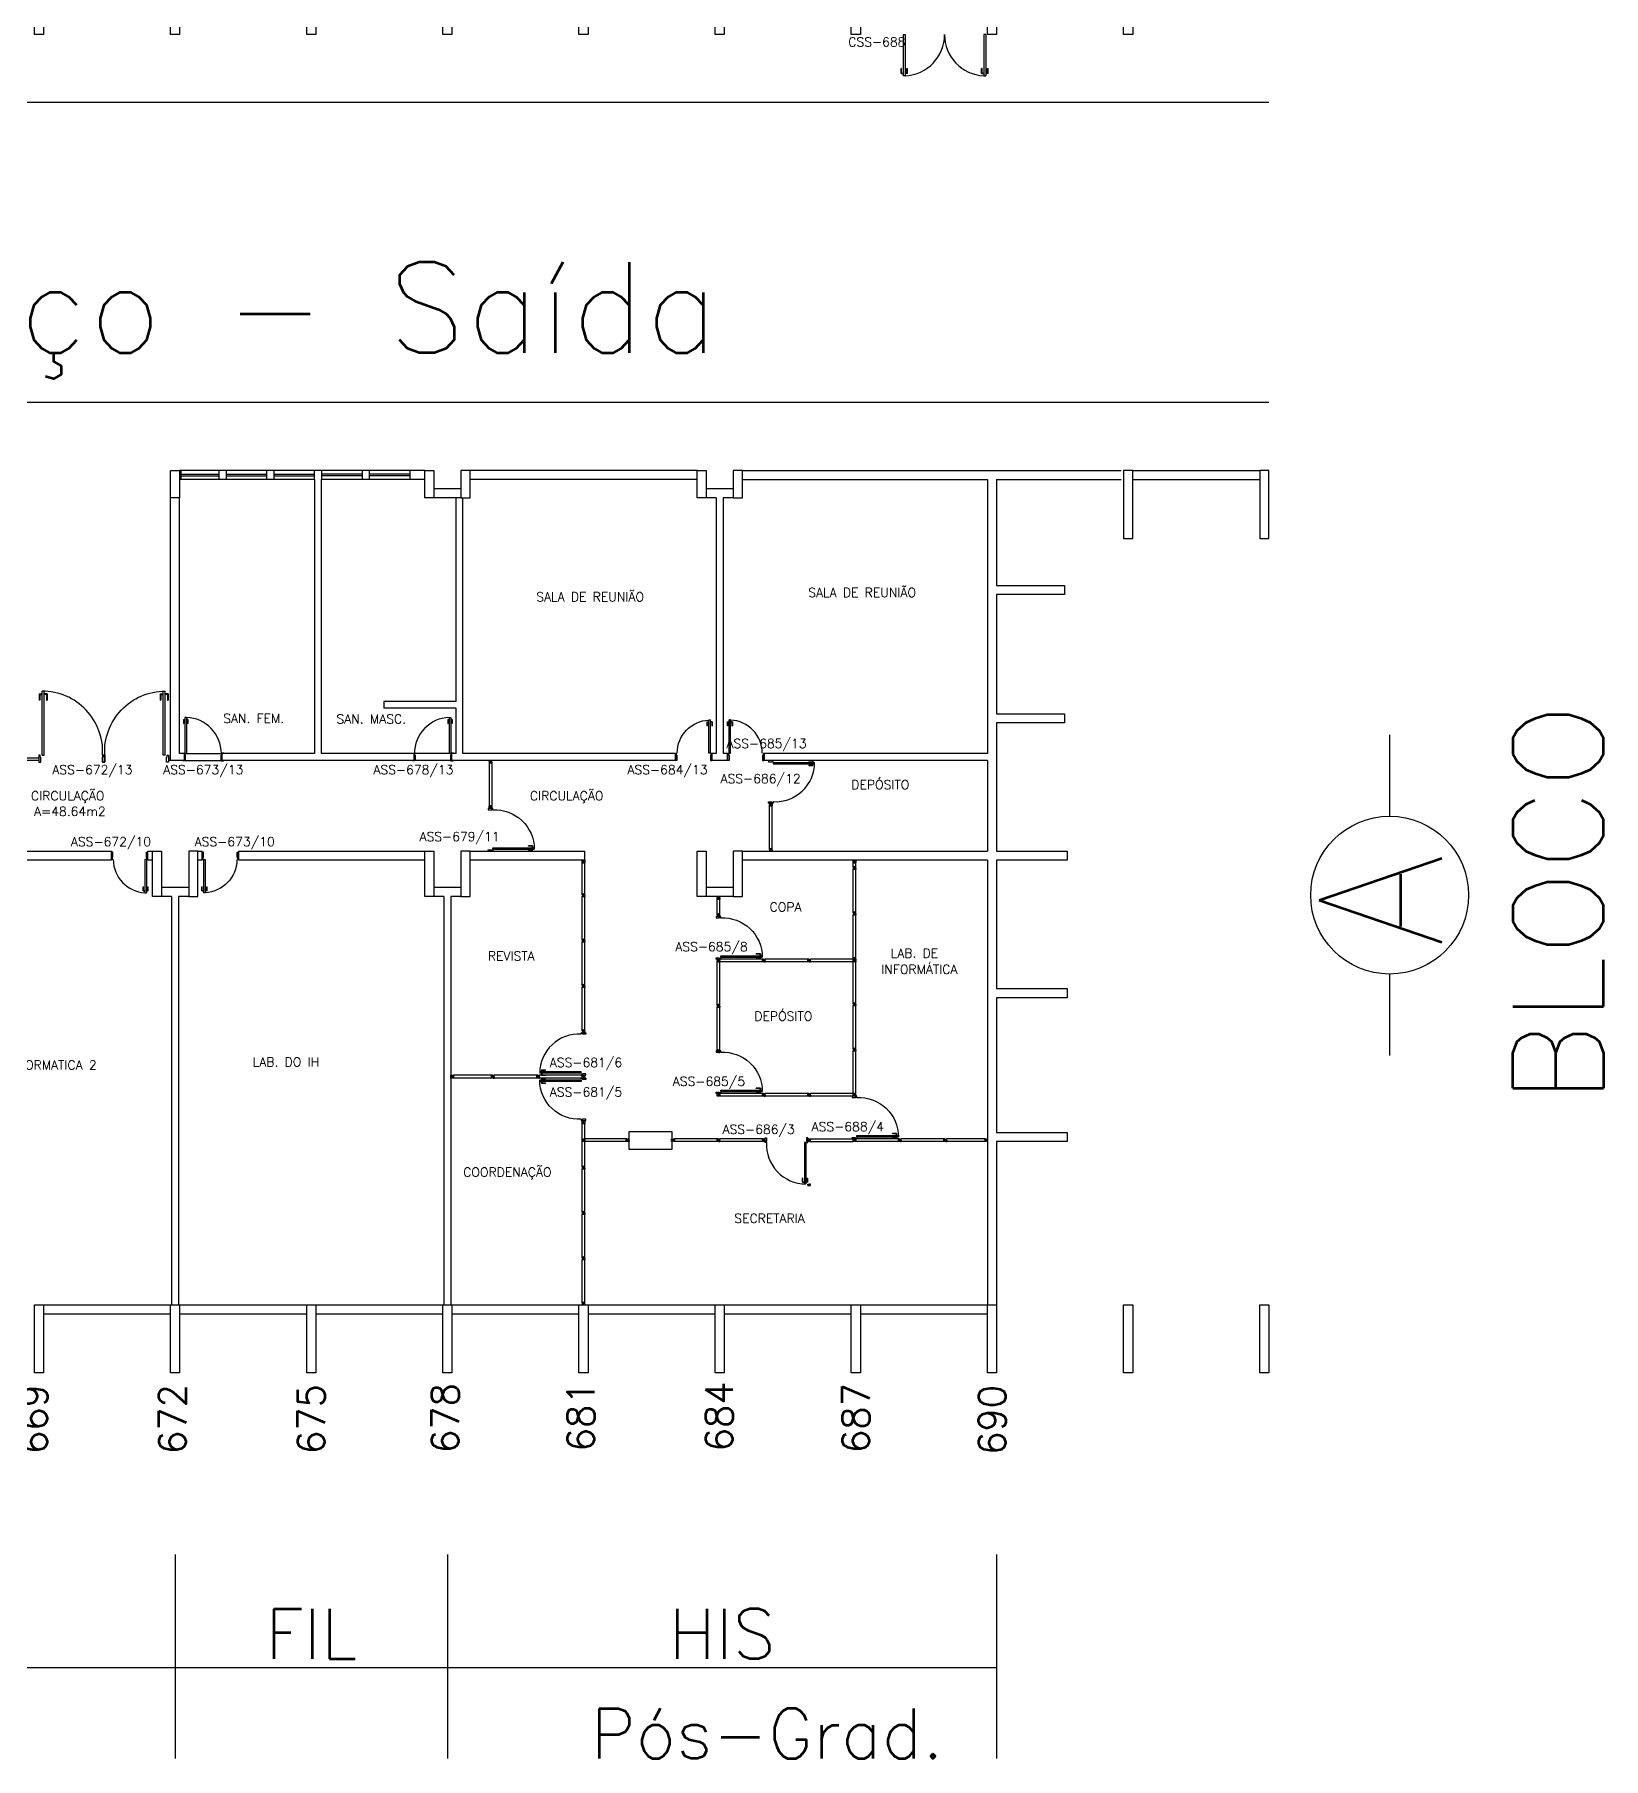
# Model space of a CAD drawing. Extents: x 0 to 244, y -71 to 76.
# Drawn here: x 200.98 to 235.54, y -65.75 to -27.75 of the extents above; entities that cross this region are included whole.
import ezdxf
from ezdxf.enums import TextEntityAlignment as Align

# ---------------------------------------------------------------- set-up
doc = ezdxf.new("R2010")
doc.units = 0
doc.header["$LTSCALE"] = 0.01
doc.header["$MEASUREMENT"] = 0
doc.header["$PDMODE"] = 98
doc.layers.get('0').update_dxf_attribs({"linetype": 'CONTINUOUS'})
doc.layers.get('DEFPOINTS').update_dxf_attribs({"linetype": 'CONTINUOUS'})
for name, color, linetype in [('ALV', 2, 'CONTINUOUS'), ('CARIMBO', 7, 'CONTINUOUS'), ('DIV', 2, 'CONTINUOUS'), ('ESQ', 1, 'CONTINUOUS'), ('ESTR', 3, 'CONTINUOUS'), ('JANELA', 1, 'CONTINUOUS'), ('NOPILAR1', 2, 'CONTINUOUS'), ('PISO', 1, 'CONTINUOUS'), ('PORTA', 2, 'CONTINUOUS'), ('TEXTO', 2, 'CONTINUOUS'), ('TEXTO-ENDEREÇO', 2, 'CONTINUOUS'), ('TXT-END-EXTERNO', 2, 'CONTINUOUS'), ('TXT-IDENTIFICAÇÃO', 4, 'CONTINUOUS'), ('ÁREA', 2, 'CONTINUOUS')]:
    doc.layers.add(name, color=color, linetype=linetype)
doc.layers.get('0').freeze()
doc.styles.add('1', font='romans.shx')
doc.styles.add('LEGENDA', font='romans.shx', dxfattribs={"height": 0.2})
doc.styles.add('NOPILAR', font='simplex.shx', dxfattribs={"height": 0.6})
doc.styles.add('UNB-100', font='simplex.shx', dxfattribs={"height": 0.2})
doc.styles.add('UNB-100-1', font='simplex.shx', dxfattribs={"height": 0.2})
doc.dimstyles.new('1-600', dxfattribs={"dimtxt": 1.1, "dimasz": 2.5, "dimexe": 2, "dimexo": 4, "dimgap": 0.2, "dimtad": 1, "dimdec": 0, "dimzin": 4, "dimdsep": 46, "dimlunit": 6, "dimtxsty": '1', "dimblk1": 'NONE', "dimblk2": 'NONE', "dimsah": 1, "dimcen": 0, "dimclrd": 2, "dimclre": 2, "dimclrt": 2, "dimadec": 0, "dimazin": 0, "dimtfac": 1, "dimtdec": 0, "dimtmove": 2, "dimatfit": 3, "dimldrblk": 'NONE', "dimfxl": 1, "dimtolj": 1, "dimtzin": 0, "dimarcsym": 0})

# ---------------------------------------------------------------- blocks, each defined once
blk = doc.blocks.new('PILINT-SSN')
for points in [[(0.2, 0), (0.2, -0.6), (0, -0.6), (0, 0)], [(1, 0), (0.8, 0), (0.8, -0.6), (1, -0.6)], [(0, -8.39), (0.2, -8.39), (0.2, -9.39), (0, -9.39)], [(0.8, -8.39), (0.8, -9.39), (1, -9.39), (1, -8.39)]]:
    blk.add_lwpolyline(points, close=True)
blk = doc.blocks.new('PILAR-SSN')
for points in [[(0.2, 0), (0.2, -1.5), (0, -1.5), (0, 0)], [(0.197, -26.452), (0.197, -27.952), (-0.003, -27.952), (-0.003, -26.452)], [(0.197, -42.962), (0.197, -44.462), (-0.003, -44.462), (-0.003, -42.962)], [(0.197, -72.467), (0.197, -73.967), (-0.003, -73.967), (-0.003, -72.467)]]:
    blk.add_lwpolyline(points, close=True)
blk = doc.blocks.new('DIVMT-SSN')
for p, q in [((-0.03, 0.008), (-0.03, 0.03)), ((-0.006, 0.03), (-0.03, 0.03)), ((-0.03, 0.008), (-0.02, 0.008)), ((-0.02, -0.008), (-0.02, 0.008)), ((-0.006, 0.02), (-0.006, 0.03)), ((0.006, 0.02), (-0.006, 0.02)), ((-0.005, 0), (0.005, 0)), ((0.005, 0), (-0.005, 0)), ((0, 0.005), (0, -0.005)), ((0, -0.005), (0, 0.005)), ((0.006, 0.03), (0.03, 0.03)), ((0.006, 0.02), (0.006, 0.03)), ((0.03, 0.008), (0.02, 0.008)), ((0.02, -0.008), (0.02, 0.008)), ((0.03, 0.008), (0.03, 0.03)), ((-0.03, -0.008), (-0.03, -0.03)), ((-0.03, -0.008), (-0.02, -0.008)), ((-0.03, -0.03), (-0.03, -0.97)), ((-0.03, -0.03), (-0.009, -0.03)), ((0.03, -0.03), (-0.03, -0.03)), ((-0.03, -0.03), (-0.006, -0.03)), ((-0.009, -0.03), (-0.027, -0.03)), ((-0.006, -0.02), (-0.006, -0.03)), ((-0.006, -0.02), (0.006, -0.02)), ((-0.006, -0.02), (-0.006, -0.03)), ((0.006, -0.02), (-0.006, -0.02)), ((0.005, -0.03), (-0.005, -0.03)), ((0.006, -0.02), (0.006, -0.03)), ((0.006, -0.02), (0.006, -0.03)), ((0.03, -0.03), (0.006, -0.03)), ((0.03, -0.008), (0.02, -0.008)), ((0.03, -0.008), (0.03, -0.03)), ((0.03, -0.03), (0.03, -0.97)), ((0.03, -0.97), (-0.03, -0.97)), ((-0.006, -0.98), (-0.006, -0.97)), ((-0.006, -0.98), (0.006, -0.98)), ((0.006, -1.001), (-0.006, -1.001)), ((0.005, -0.97), (-0.005, -0.97)), ((0, -0.994), (0, -1.007)), ((0, -1.02), (0, -1.021)), ((0.006, -0.98), (0.006, -0.97))]:
    blk.add_line(p, q)
blk = doc.blocks.new('PDV2E-SSN')
at = {"layer": 'DIV'}
for p, q in [((0.034, 0.925), (0.034, 0.835)), ((0.034, 0.925), (0.074, 0.925)), ((0.044, 0.835), (0.034, 0.835)), ((0.044, 0.915), (0.044, 0.835)), ((0.044, 0.915), (0.074, 0.915)), ((0.076, 0.05), (0.076, 0.965)), ((0.106, 0.965), (0.076, 0.965)), ((0.106, 0.05), (0.106, 0.965)), ((0.148, 0.925), (0.108, 0.925)), ((0.138, 0.915), (0.108, 0.915)), ((0.138, 0.915), (0.138, 0.835)), ((0.138, 0.835), (0.148, 0.835)), ((0.148, 0.925), (0.148, 0.835)), ((0.031, 0.05), (0.031, -0.05)), ((0.051, 0.05), (0.031, 0.05)), ((0.051, 0.02), (0.051, 0.05)), ((0.051, 0.02), (0.061, 0.02)), ((0.061, -0.05), (0.061, 0.02)), ((0.076, 0.05), (0.106, 0.05)), ((0.95, 0.02), (0.94, 0.02)), ((0.94, -0.05), (0.94, 0.02)), ((0.95, 0.02), (0.95, 0.05)), ((0.95, 0.05), (0.97, 0.05)), ((0.97, 0.05), (0.97, 0.035)), ((0.97, 0.035), (0.97, -0.035)), ((0.031, -0.05), (0.061, -0.05)), ((0.97, -0.05), (0.94, -0.05)), ((0.97, -0.035), (0.97, -0.05))]:
    blk.add_line(p, q, dxfattribs=at)
at = {"layer": 'DIV', "color": 1}
blk.add_arc((0.076, 0.1), 0.865, 356.6786, 90, dxfattribs=at)
blk = doc.blocks.new('PE80-SSN')
at = {"color": 2}
for p, q in [((0.075, 0), (-0.075, 0)), ((-0.075, -0.03), (-0.075, 0)), ((0.075, 0), (0.075, -0.02)), ((0.04, -0.03), (-0.075, -0.03)), ((0.075, -0.02), (0.04, -0.02)), ((0.04, -0.03), (0.04, -0.02)), ((0.085, -0.03), (0.817, -0.03)), ((0.085, -0.03), (0.085, -0.065)), ((0.085, -0.065), (0.817, -0.065)), ((0.817, -0.065), (0.817, -0.03))]:
    blk.add_line(p, q, dxfattribs=at)
at = {"color": 1}
for p, q in [((0.777, 0.01), (0.687, 0.01)), ((0.687, 0), (0.687, 0.01)), ((0.777, 0.01), (0.777, -0.03)), ((0.767, 0), (0.687, 0)), ((0.767, -0.095), (0.687, -0.095)), ((0.687, -0.095), (0.687, -0.105)), ((0.777, -0.105), (0.687, -0.105)), ((0.767, 0), (0.767, -0.03)), ((0.767, -0.095), (0.767, -0.065)), ((0.777, -0.105), (0.777, -0.065))]:
    blk.add_line(p, q, dxfattribs=at)
for p, q in [((0.04, -0.771), (-0.075, -0.771)), ((-0.075, -0.771), (-0.075, -0.801)), ((0.075, -0.801), (-0.075, -0.801)), ((0.075, -0.802), (-0.075, -0.802)), ((0.04, -0.771), (0.04, -0.781)), ((0.075, -0.781), (0.04, -0.781)), ((0.075, -0.801), (0.075, -0.781))]:
    blk.add_line(p, q)
blk.add_arc((0.085, -0.03), 0.731, 270, 357.3429, dxfattribs=at)
blk = doc.blocks.new('MTT-SSN')
for p, q in [((-0.0051, 0), (0.0051, 0)), ((0, -0.0051), (0, 0.0051))]:
    blk.add_line(p, q)
blk.add_lwpolyline([(-0.008, 0.03), (-0.008, 0.02), (0.008, 0.02), (0.008, 0.03), (0.03, 0.03), (0.03, 0.006), (0.0205, 0.006), (0.0205, -0.006), (0.03, -0.006), (0.03, -0.03), (0.008, -0.03), (0.008, -0.02), (-0.008, -0.02), (-0.008, -0.03), (-0.03, -0.03), (-0.03, -0.006), (-0.0185, -0.006), (-0.0185, 0.006), (-0.03, 0.006), (-0.03, 0.03)], close=True)
blk = doc.blocks.new('*D70')
at = {"layer": 'DEFPOINTS', "color": 0, "transparency": 16777216}
for p in [(210.072, -57.247), (222.172, -57.247), (210.072, -63.747)]:
    blk.add_point(p, dxfattribs=at)
at = {"layer": 'TXT-END-EXTERNO', "color": 2, "lineweight": -2, "transparency": 16777216}
for p, q in [((210.072, -61.247), (210.072, -65.747)), ((222.172, -61.247), (222.172, -65.747)), ((222.172, -63.747), (210.072, -63.747))]:
    blk.add_line(p, q, dxfattribs=at)
at = {"layer": 'TXT-END-EXTERNO', "color": 2, "transparency": 16777216, "insert": (216.122, -62.997), "char_height": 1.1, "attachment_point": 5, "style": '1'}
blk.add_mtext('\\A1;HIS', dxfattribs=at)
blk = doc.blocks.new('_NONE')
at = {"color": 0, "linetype": 'ByBlock'}
blk.add_circle((0, 0), 0.25, dxfattribs=at)
blk = doc.blocks.new('MTINI-SSN')
for p, q in [((-0.03, 0.008), (-0.03, 0.028)), ((-0.03, 0.028), (-0.008, 0.028)), ((-0.03, 0.008), (-0.02, 0.008)), ((-0.02, 0), (-0.02, 0.008)), ((-0.001, 0), (-0.02, 0)), ((-0.008, 0.019), (-0.008, 0.028)), ((0.008, 0.019), (-0.008, 0.019)), ((0.005, 0), (-0.005, 0)), ((0.02, 0), (-0.001, 0)), ((0, -0.005), (0, 0.005)), ((0.008, 0.019), (0.008, 0.028)), ((0.03, 0.028), (0.008, 0.028)), ((0.03, 0.008), (0.02, 0.008)), ((0.02, 0), (0.02, 0.008)), ((0.03, 0.008), (0.03, 0.028))]:
    blk.add_line(p, q)
blk = doc.blocks.new('*D71')
at = {"layer": 'DEFPOINTS', "color": 0, "transparency": 16777216}
for p in [(192.072, -57.247), (204.072, -57.247), (192.072, -63.747)]:
    blk.add_point(p, dxfattribs=at)
at = {"layer": 'TXT-END-EXTERNO', "color": 2, "lineweight": -2, "transparency": 16777216}
for p, q in [((192.072, -61.247), (192.072, -65.747)), ((204.072, -61.247), (204.072, -65.747)), ((204.072, -63.747), (192.072, -63.747))]:
    blk.add_line(p, q, dxfattribs=at)
at = {"layer": 'TXT-END-EXTERNO', "color": 2, "transparency": 16777216, "insert": (198.072, -62.997), "char_height": 1.1, "attachment_point": 5, "style": '1'}
blk.add_mtext('\\A1;IH', dxfattribs=at)
blk = doc.blocks.new('*D72')
at = {"layer": 'DEFPOINTS', "color": 0, "transparency": 16777216}
for p in [(204.072, -57.247), (210.072, -57.247), (204.072, -63.747)]:
    blk.add_point(p, dxfattribs=at)
at = {"layer": 'TXT-END-EXTERNO', "color": 2, "lineweight": -2, "transparency": 16777216}
for p, q in [((204.072, -61.247), (204.072, -65.747)), ((210.072, -61.247), (210.072, -65.747)), ((210.072, -63.747), (204.072, -63.747))]:
    blk.add_line(p, q, dxfattribs=at)
at = {"layer": 'TXT-END-EXTERNO', "color": 2, "transparency": 16777216, "insert": (207.072, -62.997), "char_height": 1.1, "attachment_point": 5, "style": '1'}
blk.add_mtext('\\A1;FIL', dxfattribs=at)

msp = doc.modelspace()

# ---------------------------------------------------------------- linework, layer by layer
at = {"layer": 'ALV'}
for p, q in [((209.572, -37.357), (204.172, -37.357)), ((204.597, -37.557), (204.172, -37.557)), ((207.144, -37.557), (204.597, -37.557)), ((207.144, -37.557), (207.144, -43.597)), ((207.294, -37.557), (207.294, -43.597)), ((209.572, -37.557), (207.294, -37.557)), ((215.572, -37.357), (210.572, -37.357)), ((215.572, -37.557), (210.572, -37.557)), ((216.572, -37.357), (224.916, -37.357)), ((216.572, -37.557), (221.973, -37.557)), ((221.973, -37.557), (221.973, -43.597)), ((222.174, -37.557), (222.174, -39.891)), ((222.174, -37.557), (224.916, -37.557)), ((224.972, -37.357), (224.972, -38.857)), ((225.172, -37.357), (224.972, -37.357)), ((225.172, -38.857), (225.172, -37.357)), ((225.172, -37.357), (227.972, -37.357)), ((225.172, -37.557), (227.972, -37.557)), ((227.972, -37.357), (227.972, -38.857)), ((228.172, -37.357), (227.972, -37.357)), ((228.172, -38.857), (228.172, -37.357)), ((203.972, -43.747), (203.972, -37.957)), ((204.172, -42.447), (204.172, -37.957)), ((210.372, -37.757), (209.772, -37.757)), ((210.372, -37.957), (209.772, -37.957)), ((210.265, -38.506), (210.265, -37.956)), ((210.415, -43.597), (210.415, -37.956)), ((216.372, -37.757), (215.772, -37.757)), ((215.997, -37.957), (215.772, -37.957)), ((215.997, -37.957), (215.997, -43.597)), ((216.147, -37.957), (216.147, -43.597)), ((216.372, -37.957), (216.147, -37.957)), ((210.265, -42.447), (210.265, -38.506)), ((224.972, -38.857), (225.172, -38.857)), ((227.972, -38.857), (228.172, -38.857)), ((222.174, -39.891), (223.672, -39.891)), ((223.672, -39.891), (223.672, -40.091)), ((223.672, -40.091), (222.174, -40.091)), ((222.174, -40.091), (222.174, -42.718)), ((204.172, -43.597), (204.172, -42.447)), ((208.675, -42.447), (208.674, -42.597)), ((210.265, -42.447), (208.675, -42.447)), ((210.265, -42.597), (208.674, -42.597)), ((210.265, -43.597), (210.265, -42.597)), ((222.174, -42.718), (223.672, -42.718)), ((223.672, -42.918), (222.174, -42.918)), ((222.174, -42.918), (222.174, -45.747)), ((223.672, -42.718), (223.672, -42.918)), ((201.072, -43.697), (198.172, -43.697)), ((201.072, -43.697), (201.072, -43.747)), ((203.972, -43.697), (203.926, -43.697)), ((204.272, -43.597), (204.172, -43.597)), ((204.272, -43.597), (204.272, -43.747)), ((207.144, -43.597), (205.102, -43.597)), ((205.102, -43.597), (205.102, -43.747)), ((209.335, -43.597), (207.294, -43.597)), ((209.335, -43.597), (209.335, -43.747)), ((210.265, -43.597), (210.165, -43.597)), ((210.165, -43.597), (210.165, -43.744)), ((215.096, -43.597), (210.415, -43.597)), ((215.096, -43.747), (215.096, -43.597)), ((215.997, -43.597), (215.897, -43.597)), ((215.897, -43.747), (215.897, -43.597)), ((216.247, -43.597), (216.147, -43.597)), ((216.247, -43.747), (216.247, -43.597)), ((221.973, -43.597), (217.049, -43.597)), ((217.049, -43.747), (217.049, -43.597)), ((201.072, -43.747), (198.172, -43.747)), ((203.972, -43.747), (203.926, -43.747)), ((204.272, -43.747), (203.972, -43.747)), ((209.335, -43.747), (205.102, -43.747)), ((215.096, -43.747), (209.927, -43.747)), ((216.247, -43.747), (215.897, -43.747)), ((221.974, -43.747), (217.049, -43.747)), ((221.974, -43.747), (221.974, -45.747)), ((198.572, -45.747), (202.671, -45.747)), ((202.671, -45.947), (198.572, -45.947)), ((202.671, -45.947), (202.671, -45.747)), ((203.472, -45.947), (203.472, -45.747)), ((203.472, -45.747), (203.572, -45.747)), ((203.572, -45.947), (203.472, -45.947)), ((204.572, -45.747), (204.672, -45.747)), ((204.672, -45.947), (204.572, -45.947)), ((204.672, -45.947), (204.672, -45.747)), ((205.474, -45.747), (209.572, -45.747)), ((205.474, -45.947), (205.474, -45.747)), ((209.572, -45.947), (205.474, -45.947)), ((210.572, -45.747), (213.102, -45.747)), ((213.102, -45.947), (210.572, -45.947)), ((213.102, -45.947), (213.102, -45.747)), ((216.572, -45.747), (221.974, -45.747)), ((221.974, -45.947), (216.572, -45.947)), ((221.974, -45.947), (221.974, -55.747)), ((222.174, -45.747), (223.728, -45.747)), ((222.174, -45.947), (222.174, -48.776)), ((223.728, -45.947), (222.174, -45.947)), ((223.728, -45.747), (223.728, -45.947)), ((204.372, -46.547), (203.772, -46.547)), ((210.372, -46.547), (209.772, -46.547)), ((216.372, -46.547), (215.772, -46.547)), ((203.997, -46.747), (203.772, -46.747)), ((203.997, -46.747), (203.997, -55.747)), ((204.147, -46.747), (204.147, -55.747)), ((204.372, -46.747), (204.147, -46.747)), ((209.997, -46.747), (209.772, -46.747)), ((209.997, -46.747), (209.997, -55.747)), ((210.147, -46.747), (210.147, -55.747)), ((210.372, -46.747), (210.147, -46.747)), ((216.372, -46.747), (215.772, -46.747)), ((222.174, -48.776), (223.728, -48.776)), ((223.728, -48.976), (222.174, -48.976)), ((222.174, -48.976), (222.174, -51.949)), ((223.728, -48.776), (223.728, -48.976)), ((222.174, -51.949), (223.728, -51.949)), ((223.728, -51.949), (223.728, -52.149)), ((223.728, -52.149), (222.174, -52.149)), ((222.174, -52.149), (222.174, -55.747)), ((201.172, -55.747), (203.972, -55.747)), ((204.172, -55.747), (206.972, -55.747)), ((207.172, -55.747), (209.972, -55.747)), ((210.172, -55.747), (212.972, -55.747)), ((213.172, -55.747), (215.972, -55.747)), ((216.172, -55.747), (218.972, -55.747)), ((219.172, -55.747), (221.972, -55.747)), ((201.172, -55.947), (203.972, -55.947)), ((204.172, -55.947), (206.972, -55.947)), ((207.172, -55.947), (209.972, -55.947)), ((210.172, -55.947), (212.972, -55.947)), ((213.172, -55.947), (215.972, -55.947)), ((216.172, -55.947), (218.972, -55.947)), ((219.172, -55.947), (221.972, -55.947))]:
    msp.add_line(p, q, dxfattribs=at)
at = {"layer": 'CARIMBO', "color": 2}
for p, q in [((204.257, -42.842), (204.257, -42.932)), ((204.257, -42.842), (204.284, -42.842)), ((204.257, -42.842), (204.257, -42.932)), ((204.257, -42.842), (204.284, -42.842)), ((204.257, -42.932), (204.262, -42.932)), ((204.257, -42.932), (204.262, -42.932)), ((204.262, -42.842), (204.262, -42.932)), ((204.262, -42.842), (204.262, -42.932)), ((204.262, -42.862), (204.284, -42.862)), ((204.262, -42.862), (204.284, -42.862)), ((204.284, -42.834), (204.287, -42.834)), ((204.284, -42.834), (204.284, -42.869)), ((204.284, -42.834), (204.287, -42.834)), ((204.284, -42.834), (204.284, -42.869)), ((204.284, -42.869), (204.287, -42.869)), ((204.284, -42.869), (204.287, -42.869)), ((204.325, -42.834), (204.322, -42.834)), ((204.325, -42.834), (204.322, -42.834)), ((204.325, -42.869), (204.322, -42.869)), ((204.325, -42.869), (204.322, -42.869)), ((204.325, -42.834), (204.325, -42.869)), ((204.325, -42.834), (204.325, -42.869)), ((204.352, -42.842), (204.325, -42.842)), ((204.352, -42.842), (204.325, -42.842)), ((204.347, -42.862), (204.325, -42.862)), ((204.347, -42.862), (204.325, -42.862)), ((204.347, -42.842), (204.347, -42.932)), ((204.347, -42.842), (204.347, -42.932)), ((204.352, -42.932), (204.347, -42.932)), ((204.352, -42.932), (204.347, -42.932)), ((204.352, -42.842), (204.352, -42.932)), ((204.352, -42.842), (204.352, -42.932)), ((210.085, -42.842), (210.112, -42.842)), ((210.085, -42.842), (210.085, -42.932)), ((210.085, -42.842), (210.112, -42.842)), ((210.085, -42.842), (210.085, -42.932)), ((210.085, -42.932), (210.09, -42.932)), ((210.085, -42.932), (210.09, -42.932)), ((210.09, -42.842), (210.09, -42.932)), ((210.09, -42.842), (210.09, -42.932)), ((210.09, -42.862), (210.112, -42.862)), ((210.09, -42.862), (210.112, -42.862)), ((210.112, -42.834), (210.112, -42.869)), ((210.112, -42.834), (210.115, -42.834)), ((210.112, -42.834), (210.112, -42.869)), ((210.112, -42.834), (210.115, -42.834)), ((210.112, -42.869), (210.115, -42.869)), ((210.112, -42.869), (210.115, -42.869)), ((210.153, -42.834), (210.15, -42.834)), ((210.153, -42.834), (210.15, -42.834)), ((210.153, -42.869), (210.15, -42.869)), ((210.153, -42.869), (210.15, -42.869)), ((210.153, -42.834), (210.153, -42.869)), ((210.153, -42.834), (210.153, -42.869)), ((210.18, -42.842), (210.153, -42.842)), ((210.18, -42.842), (210.153, -42.842)), ((210.175, -42.862), (210.153, -42.862)), ((210.175, -42.862), (210.153, -42.862)), ((210.175, -42.842), (210.175, -42.932)), ((210.175, -42.842), (210.175, -42.932)), ((210.18, -42.932), (210.175, -42.932)), ((210.18, -42.932), (210.175, -42.932)), ((210.18, -42.842), (210.18, -42.932)), ((210.18, -42.842), (210.18, -42.932))]:
    msp.add_line(p, q, dxfattribs=at)
at = {"layer": 'DIV'}
for p, q in [((213.042, -46.687), (213.042, -46.007)), ((213.042, -46.007), (213.102, -46.007)), ((213.102, -46.687), (213.102, -46.007)), ((219.014, -46.087), (219.014, -46.007)), ((219.014, -46.007), (219.074, -46.007)), ((219.014, -46.087), (219.038, -46.087)), ((219.014, -46.109), (219.014, -46.087)), ((219.014, -46.087), (219.074, -46.087)), ((219.014, -46.109), (219.024, -46.109)), ((219.014, -46.125), (219.024, -46.125)), ((219.014, -46.125), (219.014, -46.147)), ((219.038, -46.147), (219.014, -46.147)), ((219.024, -46.109), (219.024, -46.125)), ((219.038, -46.096), (219.038, -46.087)), ((219.038, -46.096), (219.038, -46.087)), ((219.038, -46.096), (219.05, -46.096)), ((219.05, -46.096), (219.038, -46.096)), ((219.038, -46.137), (219.05, -46.137)), ((219.038, -46.137), (219.038, -46.147)), ((219.039, -46.087), (219.049, -46.087)), ((219.05, -46.096), (219.05, -46.087)), ((219.074, -46.087), (219.05, -46.087)), ((219.05, -46.096), (219.05, -46.087)), ((219.05, -46.137), (219.05, -46.147)), ((219.05, -46.147), (219.074, -46.147)), ((219.053, -46.087), (219.071, -46.087)), ((219.074, -46.087), (219.053, -46.087)), ((219.074, -46.109), (219.064, -46.109)), ((219.064, -46.109), (219.064, -46.125)), ((219.074, -46.125), (219.064, -46.125)), ((219.074, -46.087), (219.074, -46.007)), ((219.074, -46.109), (219.074, -46.087)), ((219.074, -46.125), (219.074, -46.147)), ((213.042, -46.687), (213.066, -46.687)), ((213.042, -46.709), (213.042, -46.687)), ((213.042, -46.687), (213.102, -46.687)), ((213.042, -46.709), (213.052, -46.709)), ((213.042, -46.725), (213.052, -46.725)), ((213.042, -46.725), (213.042, -46.747)), ((213.052, -46.709), (213.052, -46.725)), ((213.066, -46.696), (213.066, -46.687)), ((213.066, -46.696), (213.066, -46.687)), ((213.066, -46.696), (213.078, -46.696)), ((213.078, -46.696), (213.066, -46.696)), ((213.066, -46.737), (213.078, -46.737)), ((213.066, -46.737), (213.066, -46.747)), ((213.067, -46.687), (213.077, -46.687)), ((213.078, -46.696), (213.078, -46.687)), ((213.102, -46.687), (213.078, -46.687)), ((213.078, -46.696), (213.078, -46.687)), ((213.078, -46.737), (213.078, -46.747)), ((213.081, -46.687), (213.099, -46.687)), ((213.102, -46.687), (213.081, -46.687)), ((213.102, -46.709), (213.092, -46.709)), ((213.092, -46.709), (213.092, -46.725)), ((213.102, -46.725), (213.092, -46.725)), ((213.102, -46.709), (213.102, -46.687)), ((213.102, -46.725), (213.102, -46.747)), ((213.066, -46.747), (213.042, -46.747)), ((213.078, -46.747), (213.102, -46.747)), ((216.013, -46.807), (216.073, -46.807)), ((216.013, -47.128), (216.013, -46.807)), ((216.037, -46.776), (216.049, -46.776)), ((216.049, -46.797), (216.037, -46.797)), ((216.037, -46.797), (216.037, -46.807)), ((216.038, -46.807), (216.048, -46.807)), ((216.043, -46.757), (216.043, -46.756)), ((216.043, -46.783), (216.043, -46.77)), ((216.049, -46.797), (216.049, -46.807)), ((216.073, -47.128), (216.073, -46.807)), ((216.013, -47.128), (216.073, -47.128)), ((216.013, -47.15), (216.013, -47.128)), ((216.013, -47.128), (216.037, -47.128)), ((216.013, -47.15), (216.023, -47.15)), ((216.013, -47.166), (216.013, -47.188)), ((216.013, -47.166), (216.023, -47.166)), ((216.037, -47.188), (216.013, -47.188)), ((216.023, -47.15), (216.023, -47.166)), ((216.037, -47.137), (216.037, -47.128)), ((216.037, -47.137), (216.037, -47.128)), ((216.049, -47.137), (216.037, -47.137)), ((216.037, -47.137), (216.049, -47.137)), ((216.037, -47.178), (216.037, -47.188)), ((216.037, -47.178), (216.049, -47.178)), ((216.038, -47.128), (216.048, -47.128)), ((216.048, -47.158), (216.038, -47.158)), ((216.038, -47.158), (216.048, -47.158)), ((216.043, -47.163), (216.043, -47.152)), ((216.043, -47.152), (216.043, -47.163)), ((216.049, -47.137), (216.049, -47.128)), ((216.073, -47.128), (216.049, -47.128)), ((216.049, -47.137), (216.049, -47.128)), ((216.049, -47.178), (216.049, -47.188)), ((216.049, -47.188), (216.073, -47.188)), ((216.073, -47.128), (216.052, -47.128)), ((216.052, -47.128), (216.07, -47.128)), ((216.063, -47.15), (216.063, -47.166)), ((216.073, -47.15), (216.063, -47.15)), ((216.073, -47.166), (216.063, -47.166)), ((216.073, -47.15), (216.073, -47.128)), ((216.073, -47.166), (216.073, -47.188)), ((210.158, -50.717), (210.157, -50.717)), ((210.184, -50.717), (210.171, -50.717)), ((210.177, -50.723), (210.177, -50.711)), ((210.198, -50.711), (210.198, -50.723)), ((210.198, -50.711), (210.208, -50.711)), ((210.198, -50.723), (210.208, -50.723)), ((210.208, -50.747), (210.208, -50.687)), ((211.042, -50.687), (210.208, -50.687)), ((210.208, -50.722), (210.208, -50.712)), ((211.042, -50.747), (210.208, -50.747)), ((211.042, -50.687), (211.042, -50.708)), ((211.042, -50.747), (211.042, -50.687)), ((211.064, -50.687), (211.042, -50.687)), ((211.042, -50.687), (211.042, -50.711)), ((211.042, -50.708), (211.042, -50.69)), ((211.052, -50.711), (211.042, -50.711)), ((211.052, -50.711), (211.042, -50.711)), ((211.042, -50.722), (211.042, -50.712)), ((211.052, -50.723), (211.042, -50.723)), ((211.042, -50.747), (211.042, -50.723)), ((211.052, -50.723), (211.042, -50.723)), ((211.064, -50.747), (211.042, -50.747)), ((211.052, -50.711), (211.052, -50.723)), ((211.052, -50.723), (211.052, -50.711)), ((211.064, -50.687), (211.064, -50.697)), ((211.064, -50.697), (211.08, -50.697)), ((211.064, -50.747), (211.064, -50.737)), ((211.064, -50.737), (211.08, -50.737)), ((211.077, -50.717), (211.067, -50.717)), ((211.067, -50.717), (211.077, -50.717)), ((211.072, -50.712), (211.072, -50.722)), ((211.072, -50.722), (211.072, -50.712)), ((211.08, -50.687), (211.102, -50.687)), ((211.08, -50.687), (211.08, -50.697)), ((211.08, -50.747), (211.08, -50.737)), ((211.08, -50.747), (211.102, -50.747)), ((211.093, -50.711), (211.102, -50.711)), ((211.093, -50.723), (211.093, -50.711)), ((211.093, -50.723), (211.102, -50.723)), ((211.102, -50.711), (211.102, -50.687)), ((211.102, -50.723), (211.102, -50.747)), ((213.053, -52.117), (213.052, -52.117)), ((213.079, -52.117), (213.066, -52.117)), ((213.072, -52.123), (213.072, -52.111)), ((213.093, -52.111), (213.093, -52.123)), ((213.093, -52.111), (213.103, -52.111)), ((213.093, -52.123), (213.103, -52.123)), ((213.103, -52.147), (213.103, -52.087)), ((214.014, -52.087), (213.103, -52.087)), ((213.103, -52.122), (213.103, -52.112)), ((214.014, -52.147), (213.103, -52.147)), ((214.014, -52.087), (214.014, -52.108)), ((214.014, -52.147), (214.014, -52.087)), ((214.036, -52.087), (214.014, -52.087)), ((214.014, -52.087), (214.014, -52.111)), ((214.014, -52.108), (214.014, -52.09)), ((214.023, -52.111), (214.014, -52.111)), ((214.023, -52.111), (214.014, -52.111)), ((214.014, -52.122), (214.014, -52.112)), ((214.023, -52.123), (214.014, -52.123)), ((214.014, -52.147), (214.014, -52.123)), ((214.023, -52.123), (214.014, -52.123)), ((214.036, -52.147), (214.014, -52.147)), ((214.023, -52.111), (214.023, -52.123)), ((214.023, -52.123), (214.023, -52.111)), ((214.036, -52.087), (214.036, -52.097)), ((214.036, -52.097), (214.052, -52.097)), ((214.036, -52.147), (214.036, -52.137)), ((214.036, -52.137), (214.052, -52.137)), ((214.049, -52.117), (214.039, -52.117)), ((214.039, -52.117), (214.049, -52.117)), ((214.044, -52.112), (214.044, -52.122)), ((214.044, -52.122), (214.044, -52.112)), ((214.052, -52.087), (214.074, -52.087)), ((214.052, -52.087), (214.052, -52.097)), ((214.052, -52.147), (214.052, -52.137)), ((214.052, -52.147), (214.074, -52.147)), ((214.064, -52.111), (214.074, -52.111)), ((214.064, -52.123), (214.064, -52.111)), ((214.064, -52.123), (214.074, -52.123)), ((214.074, -52.111), (214.074, -52.087)), ((214.074, -52.123), (214.074, -52.147)), ((221.074, -52.147), (221.074, -52.087)), ((221.914, -52.087), (221.074, -52.087)), ((221.914, -52.147), (221.074, -52.147)), ((218.014, -53.114), (218.074, -53.114)), ((218.036, -53.114), (218.014, -53.114)), ((218.036, -53.114), (218.036, -53.104)), ((218.036, -53.104), (218.052, -53.104)), ((218.052, -53.114), (218.052, -53.104)), ((218.052, -53.114), (218.074, -53.114))]:
    msp.add_line(p, q, dxfattribs=at)
msp.add_lwpolyline([(215.014, -51.923), (215.014, -52.323), (214.074, -52.323), (214.074, -51.923), (215.014, -51.923)], close=True, dxfattribs=at)
at = {"layer": 'ESQ'}
for p, q in [((220.117, -27.748), (220.117, -28.657)), ((220.117, -27.748), (220.16, -27.748)), ((220.16, -27.748), (220.16, -28.657)), ((221.891, -27.748), (221.891, -28.657)), ((221.935, -27.748), (221.891, -27.748)), ((221.935, -27.748), (221.935, -28.657)), ((220.068, -28.608), (220.068, -28.496)), ((220.08, -28.496), (220.068, -28.496)), ((220.08, -28.595), (220.08, -28.496)), ((220.198, -28.595), (220.198, -28.496)), ((220.198, -28.496), (220.21, -28.496)), ((220.21, -28.608), (220.21, -28.496)), ((221.842, -28.608), (221.842, -28.496)), ((221.854, -28.496), (221.842, -28.496)), ((221.854, -28.595), (221.854, -28.496)), ((221.972, -28.595), (221.972, -28.496)), ((221.972, -28.496), (221.984, -28.496)), ((221.984, -28.608), (221.984, -28.496)), ((220.068, -28.608), (220.117, -28.608)), ((220.08, -28.595), (220.117, -28.595)), ((220.16, -28.657), (220.117, -28.657)), ((220.198, -28.595), (220.16, -28.595)), ((220.21, -28.608), (220.16, -28.608)), ((221.842, -28.608), (221.891, -28.608)), ((221.854, -28.595), (221.891, -28.595)), ((221.891, -28.657), (221.935, -28.657)), ((221.972, -28.595), (221.934, -28.595)), ((221.984, -28.608), (221.934, -28.608))]:
    msp.add_line(p, q, dxfattribs=at)
for centre, start, end in [((220.117, -27.748), 272.6571, 0), ((221.934, -27.748), 180, 267.3429)]:
    msp.add_arc(centre, 0.909, start, end, dxfattribs=at)
at = {"layer": 'ESTR'}
for points in [[(204.172, -37.357), (204.172, -37.957), (203.972, -37.957), (203.972, -37.357)], [(203.572, -45.747), (203.772, -45.747), (203.772, -46.747), (203.572, -46.747)], [(204.372, -45.747), (204.372, -46.747), (204.572, -46.747), (204.572, -45.747)], [(225.172, -57.247), (224.972, -57.247), (224.972, -55.747), (225.172, -55.747)], [(228.172, -57.247), (227.972, -57.247), (227.972, -55.747), (228.172, -55.747)]]:
    msp.add_lwpolyline(points, close=True, dxfattribs=at)
at = {"layer": 'JANELA', "linetype": 'Continuous'}
for p, q in [((204.198, -37.357), (204.198, -37.557)), ((205.036, -37.357), (205.036, -37.557)), ((205.196, -37.357), (205.196, -37.557)), ((206.087, -37.357), (206.087, -37.557)), ((206.247, -37.357), (206.247, -37.557)), ((207.139, -37.357), (207.139, -37.557)), ((207.299, -37.357), (207.299, -37.557)), ((208.191, -37.357), (208.191, -37.557)), ((208.351, -37.357), (208.351, -37.557)), ((209.243, -37.357), (209.243, -37.557))]:
    msp.add_line(p, q, dxfattribs=at)
at = {"layer": 'JANELA'}
for p, q in [((204.198, -37.438), (205.036, -37.438)), ((204.198, -37.471), (205.036, -37.471)), ((205.196, -37.438), (206.087, -37.438)), ((205.196, -37.471), (206.087, -37.471)), ((206.247, -37.438), (207.139, -37.438)), ((206.247, -37.471), (207.139, -37.471)), ((208.191, -37.438), (207.299, -37.438)), ((208.191, -37.471), (207.299, -37.471)), ((209.243, -37.438), (208.351, -37.438)), ((209.243, -37.471), (208.351, -37.471))]:
    msp.add_line(p, q, dxfattribs=at)
at = {"layer": 'PISO'}
for p, q in [((228.172, -29.242), (-0.045, -29.242)), ((228.172, -35.857), (-0.045, -35.857))]:
    msp.add_line(p, q, dxfattribs=at)
at = {"layer": 'PORTA'}
for p, q in [((204.287, -42.797), (204.287, -43.597)), ((204.322, -42.797), (204.287, -42.797)), ((204.322, -42.797), (204.322, -43.597)), ((210.115, -42.797), (210.115, -43.597)), ((210.115, -42.797), (210.15, -42.797)), ((210.15, -42.797), (210.15, -43.597)), ((204.227, -43.597), (204.227, -43.587)), ((204.227, -43.587), (204.277, -43.587)), ((204.272, -43.597), (204.277, -43.597)), ((204.277, -43.587), (204.277, -43.597)), ((204.277, -43.597), (204.287, -43.597)), ((204.287, -43.597), (204.322, -43.597)), ((204.287, -43.597), (204.287, -43.632)), ((204.287, -43.632), (204.297, -43.632)), ((204.297, -43.632), (204.297, -43.747)), ((205.087, -43.632), (205.077, -43.632)), ((205.077, -43.632), (205.077, -43.747)), ((205.097, -43.597), (205.087, -43.597)), ((205.087, -43.597), (205.087, -43.632)), ((205.147, -43.587), (205.097, -43.587)), ((205.097, -43.587), (205.097, -43.597)), ((205.102, -43.597), (205.097, -43.597)), ((205.147, -43.597), (205.147, -43.587)), ((209.29, -43.597), (209.29, -43.587)), ((209.29, -43.587), (209.34, -43.587)), ((209.335, -43.597), (209.34, -43.597)), ((209.34, -43.587), (209.34, -43.597)), ((209.34, -43.597), (209.35, -43.597)), ((209.35, -43.597), (209.35, -43.632)), ((209.35, -43.632), (209.36, -43.632)), ((209.36, -43.632), (209.36, -43.747)), ((210.15, -43.597), (210.115, -43.597)), ((210.15, -43.632), (210.14, -43.632)), ((210.14, -43.632), (210.14, -43.747)), ((210.16, -43.597), (210.15, -43.597)), ((210.15, -43.597), (210.15, -43.632)), ((210.21, -43.587), (210.16, -43.587)), ((210.16, -43.587), (210.16, -43.597)), ((210.165, -43.597), (210.16, -43.597)), ((210.21, -43.597), (210.21, -43.587)), ((204.237, -43.757), (204.237, -43.747)), ((204.287, -43.757), (204.237, -43.757)), ((204.272, -43.747), (204.287, -43.747)), ((204.297, -43.747), (204.287, -43.747)), ((204.287, -43.747), (204.287, -43.757)), ((205.077, -43.747), (205.087, -43.747)), ((205.087, -43.747), (205.087, -43.757)), ((205.102, -43.747), (205.087, -43.747)), ((205.087, -43.757), (205.137, -43.757)), ((205.137, -43.757), (205.137, -43.747)), ((209.3, -43.757), (209.3, -43.747)), ((209.35, -43.757), (209.3, -43.757)), ((209.335, -43.747), (209.35, -43.747)), ((209.36, -43.747), (209.35, -43.747)), ((209.35, -43.747), (209.35, -43.757)), ((210.14, -43.747), (210.15, -43.747)), ((210.165, -43.747), (210.15, -43.747)), ((210.15, -43.747), (210.15, -43.757)), ((210.15, -43.757), (210.2, -43.757)), ((210.2, -43.757), (210.2, -43.747))]:
    msp.add_line(p, q, dxfattribs=at)
at = {"layer": 'PORTA', "color": 1}
for p, q in [((204.322, -43.597), (205.097, -43.597)), ((210.115, -43.597), (209.34, -43.597)), ((204.297, -43.747), (205.077, -43.747)), ((210.14, -43.747), (209.36, -43.747))]:
    msp.add_line(p, q, dxfattribs=at)
for centre, start, end in [((204.292, -43.597), 359.9999, 87.8508), ((210.145, -43.597), 92.149, 179.9999)]:
    msp.add_arc(centre, 0.8, start, end, dxfattribs=at)
at = {"layer": 'TXT-IDENTIFICAÇÃO', "color": 2}
for p, q in [((230.833, -43.18), (230.833, -44.977)), ((230.833, -48.455), (230.833, -50.251))]:
    msp.add_line(p, q, dxfattribs=at)
at = {"layer": 'TXT-IDENTIFICAÇÃO', "color": 3}
msp.add_circle((230.833, -46.716), 1.739, dxfattribs=at)

# ---------------------------------------------------------------- block references
at = {"layer": 'ALV'}
msp.add_blockref('MTINI-SSN', (218.044, -53.114), dxfattribs=at)
at = {"layer": 'DIV', "yscale": 1.543751605366101, "zscale": 1.543751605366101}
for p, xscale in [((201.024, -43.708), 1.543751605366101), ((203.974, -43.708), -1.543751605366101)]:
    msp.add_blockref('PDV2E-SSN', p, dxfattribs=dict(at, xscale=xscale))
at = {"layer": 'DIV'}
for name, p in [('DIVMT-SSN', (211.022, -43.777)), ('MTT-SSN', (217.199, -44.716)), ('MTT-SSN', (213.072, -45.977)), ('MTT-SSN', (219.044, -45.977)), ('MTT-SSN', (216.043, -46.776)), ('MTT-SSN', (216.043, -48.157)), ('MTT-SSN', (210.177, -50.717)), ('MTT-SSN', (216.043, -51.117)), ('MTT-SSN', (213.072, -51.716)), ('MTT-SSN', (213.072, -52.117)), ('MTT-SSN', (215.043, -52.117)), ('MTT-SSN', (219.044, -52.117)), ('MTT-SSN', (221.944, -52.117))]:
    msp.add_blockref(name, p, dxfattribs=at)
for name, p, rotation in [('PDV2E-SSN', (217.199, -43.716), 270), ('MTT-SSN', (211.022, -44.777), 180), ('DIVMT-SSN', (217.199, -45.717), 180), ('DIVMT-SSN', (219.044, -47.117), 180), ('DIVMT-SSN', (213.072, -47.717), 180), ('DIVMT-SSN', (219.044, -48.117), 180), ('DIVMT-SSN', (213.072, -48.717), 180), ('DIVMT-SSN', (216.043, -49.157), 180), ('DIVMT-SSN', (217.044, -48.157), 270), ('DIVMT-SSN', (218.044, -48.157), 270), ('DIVMT-SSN', (219.044, -48.157), 270), ('DIVMT-SSN', (219.044, -49.117), 180), ('DIVMT-SSN', (213.072, -49.717), 180), ('DIVMT-SSN', (216.043, -50.157), 180), ('DIVMT-SSN', (219.044, -50.117), 180), ('PDV2E-SSN', (213.072, -50.718), 90), ('DIVMT-SSN', (219.044, -51.117), 180), ('DIVMT-SSN', (212.072, -50.717), 270), ('DIVMT-SSN', (213.072, -50.717), 270), ('DIVMT-SSN', (217.044, -51.117), 270), ('DIVMT-SSN', (218.044, -51.117), 270), ('DIVMT-SSN', (219.044, -51.117), 270), ('DIVMT-SSN', (213.072, -52.717), 180), ('DIVMT-SSN', (216.044, -52.117), 270), ('DIVMT-SSN', (217.044, -52.117), 270), ('PDV2E-SSN', (218.045, -52.117), 180), ('DIVMT-SSN', (220.044, -52.117), 270), ('DIVMT-SSN', (221.044, -52.117), 270), ('DIVMT-SSN', (213.072, -53.717), 180), ('DIVMT-SSN', (213.072, -54.717), 180), ('DIVMT-SSN', (213.072, -55.717), 180)]:
    msp.add_blockref(name, p, dxfattribs=dict(at, rotation=rotation))
at = {"layer": 'DIV', "xscale": -1}
for name, p, rotation in [('PDV2E-SSN', (211.022, -45.778), 270), ('PDV2E-SSN', (216.044, -48.158), 270), ('PDV2E-SSN', (216.044, -51.118), 270), ('PDV2E-SSN', (213.072, -50.716), 90), ('PDV2E-SSN', (219.044, -52.118), 270), ('DIVMT-SSN', (218.044, -52.117), 90)]:
    msp.add_blockref(name, p, dxfattribs=dict(at, rotation=rotation))
at = {"layer": 'ESQ', "xscale": -1}
for p, rotation in [((215.897, -43.672), 270), ((204.672, -45.847), 90)]:
    msp.add_blockref('PE80-SSN', p, dxfattribs=dict(at, rotation=rotation))
at = {"layer": 'ESQ'}
for p, rotation in [((216.247, -43.672), 90), ((203.472, -45.847), 270)]:
    msp.add_blockref('PE80-SSN', p, dxfattribs=dict(at, rotation=rotation))
at = {"layer": 'ESTR'}
for name, p in [('PILAR-SSN', (200.975, 16.72)), ('PILAR-SSN', (203.975, 16.72)), ('PILAR-SSN', (206.975, 16.72)), ('PILAR-SSN', (209.975, 16.72)), ('PILAR-SSN', (212.975, 16.72)), ('PILAR-SSN', (215.975, 16.72)), ('PILAR-SSN', (218.975, 16.72)), ('PILAR-SSN', (221.975, 16.72)), ('PILAR-SSN', (221.975, 16.72)), ('PILAR-SSN', (224.975, 16.72)), ('PILINT-SSN', (209.572, -37.357)), ('PILINT-SSN', (215.572, -37.357))]:
    msp.add_blockref(name, p, dxfattribs=at)

# ---------------------------------------------------------------- texts
at = {"layer": 'NOPILAR1', "style": 'NOPILAR'}
for s, p in [('669', (201.264, -59.035)), ('672', (204.314, -59.035)), ('675', (207.373, -59.035)), ('678', (210.323, -59.016)), ('681', (213.31, -58.976)), ('684', (216.362, -58.976)), ('687', (219.373, -59.016)), ('690', (222.373, -59.054))]:
    msp.add_text(s, height=0.6, rotation=90, dxfattribs=at).set_placement(p)
at = {"layer": 'TEXTO', "linetype": 'Continuous', "style": 'UNB-100'}
for s, p in [('SALA DE REUNIÃO', (218.024, -40.146)), ('SALA DE REUNIÃO', (212.031, -40.24)), ('SAN. FEM.', (205.132, -42.921)), ('SAN. MASC.', (207.627, -42.932)), ('CIRCULAÇÃO', (200.897, -44.626)), ('CIRCULAÇÃO', (211.89, -44.626)), ('DEPÓSITO', (218.972, -44.379)), ('COPA', (217.172, -47.078)), ('REVISTA', (210.965, -48.156)), ('INFORMÁTICA', (219.63, -48.45)), ('LAB. DE', (219.839, -48.096)), ('DEPÓSITO', (216.836, -49.483)), ('LAB. DE INFORMATICA 2', (199.173, -50.561)), ('LAB. DO IH', (205.783, -50.492)), ('COORDENAÇÃO', (210.421, -52.921)), ('SECRETARIA', (216.395, -53.941))]:
    msp.add_text(s, height=0.2, dxfattribs=at).set_placement(p)
at = {"layer": 'TEXTO-ENDEREÇO', "style": 'UNB-100-1'}
for s, p in [('CSS-688', (218.904, -28.009)), ('ASS-685/13', (216.221, -43.473)), ('ASS-672/13', (201.369, -44.051)), ('ASS-673/13', (203.811, -44.051)), ('ASS-678/13', (208.442, -44.051)), ('ASS-684/13', (214.039, -44.051)), ('ASS-686/12', (216.09, -44.247)), ('ASS-672/10', (201.777, -45.638)), ('ASS-673/10', (204.504, -45.638)), ('ASS-679/11', (209.458, -45.525)), ('ASS-685/8', (215.094, -47.952)), ('ASS-681/6', (212.329, -50.505)), ('ASS-681/5', (212.329, -51.156)), ('ASS-685/5', (215.039, -50.922)), ('ASS-688/4', (218.097, -51.918)), ('ASS-686/3', (216.134, -51.979))]:
    msp.add_text(s, height=0.2, dxfattribs=at).set_placement(p)
at = {"layer": 'TXT-END-EXTERNO', "insert": (217.116, -65.195), "char_height": 1.1, "attachment_point": 5, "style": '1'}
msp.add_mtext('Pós-Grad.', dxfattribs=at)
at = {"layer": 'TXT-IDENTIFICAÇÃO', "color": 2, "style": 'LEGENDA'}
msp.add_text('Rua de Serviço - Saída', height=2, dxfattribs=at).set_placement((183.219, -34.763))
at = {"layer": 'TXT-IDENTIFICAÇÃO', "color": 4, "style": 'LEGENDA'}
for s, height, p in [('BLOCO ', 2, (235.545, -51.316)), ('A', 2.7, (231.983, -47.871))]:
    msp.add_text(s, height=height, rotation=90, dxfattribs=at).set_placement(p)
at = {"layer": 'ÁREA', "style": 'UNB-100'}
msp.add_text('A=48.64m2', height=0.2, dxfattribs=at).set_placement((201.755, -44.97), align=Align.CENTER)

# ---------------------------------------------------------------- dimensions: what is measured, and where the dimension line sits
at = {"layer": 'TXT-END-EXTERNO'}
for p1, p2, text, picture, middle in [((204.072, -57.247), (192.072, -57.247), 'IH', '*D71', (198.072, -62.997)), ((210.072, -57.247), (204.072, -57.247), 'FIL', '*D72', (207.072, -62.997)), ((222.172, -57.247), (210.072, -57.247), 'HIS', '*D70', (216.122, -62.997))]:
    dim = msp.add_aligned_dim(p1=p1, p2=p2, distance=6.5, text=text, dimstyle='1-600', dxfattribs=at)
    dim.commit()
    dim.dimension.update_dxf_attribs({"geometry": picture, "text_midpoint": middle})

doc.saveas('drawing.dxf')
